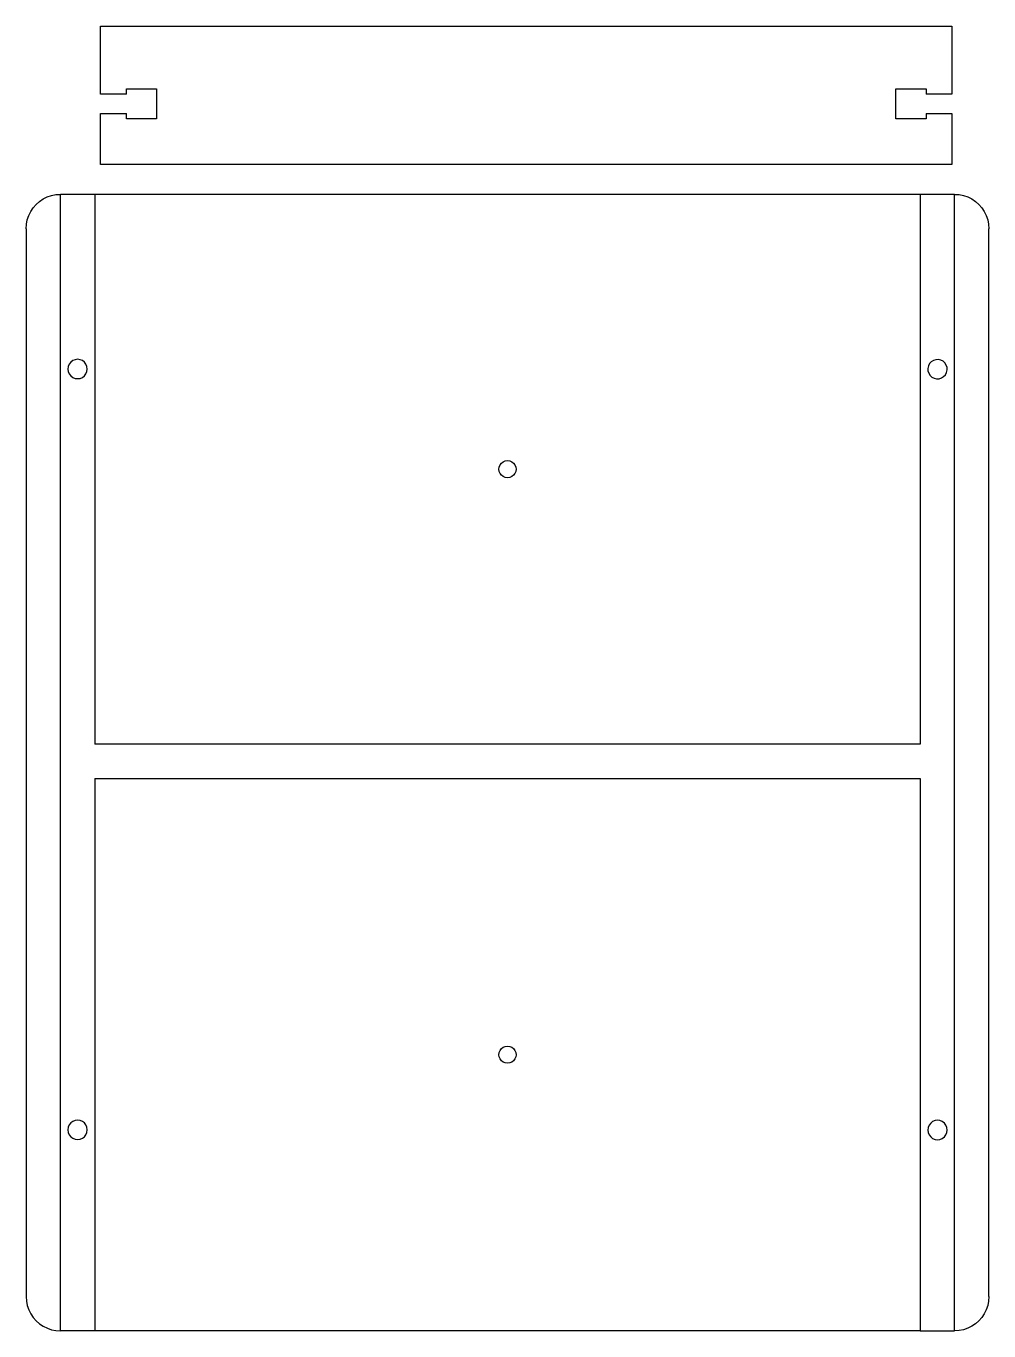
# Model space of a CAD drawing. Extents: x -20.1 to 20.1, y -9.6 to 9.6.
# Drawn here: x -20.08 to -6.06, y -9.6 to 9.38 of the extents above; entities that cross this region are included whole.
import ezdxf

# ---------------------------------------------------------------- set-up
doc = ezdxf.new("R2010")
doc.units = 0
doc.header["$MEASUREMENT"] = 0
doc.layers.get('0').update_dxf_attribs({"linetype": 'CONTINUOUS'})

msp = doc.modelspace()

# ---------------------------------------------------------------- linework, layer by layer
for p, q in [((-18.996, 9.384), (-6.605, 9.384)), ((-18.996, 8.392), (-18.996, 9.384)), ((-6.605, 9.384), (-6.605, 8.392)), ((-18.621, 8.392), (-18.996, 8.392)), ((-18.621, 8.392), (-18.621, 8.47)), ((-18.621, 8.47), (-18.183, 8.47)), ((-18.183, 8.47), (-18.183, 8.033)), ((-7.417, 8.47), (-6.98, 8.47)), ((-7.417, 8.033), (-7.417, 8.47)), ((-6.98, 8.47), (-6.98, 8.392)), ((-6.605, 8.392), (-6.98, 8.392)), ((-18.995, 7.369), (-18.996, 8.111)), ((-18.996, 8.111), (-18.621, 8.111)), ((-18.621, 8.033), (-18.621, 8.111)), ((-18.183, 8.033), (-18.621, 8.033)), ((-6.98, 8.033), (-7.417, 8.033)), ((-6.98, 8.111), (-6.605, 8.111)), ((-6.98, 8.111), (-6.98, 8.033)), ((-6.605, 8.111), (-6.605, 7.369)), ((-6.605, 7.369), (-18.995, 7.369)), ((-19.885, 6.833), (-19.83, 6.869)), ((-19.83, 6.869), (-19.772, 6.898)), ((-19.772, 6.898), (-19.71, 6.919)), ((-19.71, 6.919), (-19.646, 6.932)), ((-19.646, 6.932), (-19.58, 6.936)), ((-19.08, 6.936), (-19.58, 6.936)), ((-19.58, -9.604), (-19.58, 6.936)), ((-7.065, 6.936), (-19.08, 6.936)), ((-19.08, 6.936), (-19.08, -1.064)), ((-6.565, 6.936), (-7.065, 6.936)), ((-7.065, 6.936), (-7.065, -1.064)), ((-6.565, 6.936), (-6.499, 6.932)), ((-6.564, -9.604), (-6.565, 6.936)), ((-6.499, 6.932), (-6.435, 6.919)), ((-6.435, 6.919), (-6.373, 6.898)), ((-6.373, 6.898), (-6.315, 6.869)), ((-6.315, 6.869), (-6.26, 6.833)), ((-20.042, 6.627), (-20.013, 6.686)), ((-20.013, 6.686), (-19.977, 6.741)), ((-19.977, 6.741), (-19.934, 6.79)), ((-19.934, 6.79), (-19.885, 6.833)), ((-6.26, 6.833), (-6.211, 6.79)), ((-6.211, 6.79), (-6.168, 6.741)), ((-6.168, 6.741), (-6.132, 6.686)), ((-6.132, 6.686), (-6.103, 6.627)), ((-20.08, 6.436), (-20.076, 6.501)), ((-20.076, 6.501), (-20.063, 6.566)), ((-20.063, 6.566), (-20.042, 6.627)), ((-6.103, 6.627), (-6.082, 6.566)), ((-6.082, 6.566), (-6.069, 6.501)), ((-6.069, 6.501), (-6.065, 6.436)), ((-20.08, 6.436), (-20.08, -9.104)), ((-6.064, -9.104), (-6.065, 6.436)), ((-19.466, 4.431), (-19.471, 4.394)), ((-19.471, 4.394), (-19.466, 4.358)), ((-19.452, 4.465), (-19.466, 4.431)), ((-19.43, 4.494), (-19.452, 4.465)), ((-19.401, 4.516), (-19.43, 4.494)), ((-19.367, 4.53), (-19.401, 4.516)), ((-19.33, 4.535), (-19.367, 4.53)), ((-19.294, 4.53), (-19.33, 4.535)), ((-19.26, 4.516), (-19.294, 4.53)), ((-19.231, 4.494), (-19.26, 4.516)), ((-19.209, 4.465), (-19.231, 4.494)), ((-19.195, 4.431), (-19.209, 4.465)), ((-19.19, 4.394), (-19.195, 4.431)), ((-19.195, 4.358), (-19.19, 4.394)), ((-6.945, 4.44), (-6.953, 4.404)), ((-6.953, 4.404), (-6.951, 4.367)), ((-6.951, 4.367), (-6.94, 4.332)), ((-6.928, 4.472), (-6.945, 4.44)), ((-6.903, 4.5), (-6.928, 4.472)), ((-6.872, 4.519), (-6.903, 4.5)), ((-6.837, 4.53), (-6.872, 4.519)), ((-6.801, 4.532), (-6.837, 4.53)), ((-6.765, 4.524), (-6.801, 4.532)), ((-6.732, 4.507), (-6.765, 4.524)), ((-6.705, 4.482), (-6.732, 4.507)), ((-6.685, 4.451), (-6.705, 4.482)), ((-6.674, 4.416), (-6.685, 4.451)), ((-6.681, 4.344), (-6.673, 4.38)), ((-6.673, 4.38), (-6.674, 4.416)), ((-19.466, 4.358), (-19.452, 4.324)), ((-19.452, 4.324), (-19.43, 4.295)), ((-19.43, 4.295), (-19.401, 4.273)), ((-19.401, 4.273), (-19.367, 4.258)), ((-19.367, 4.258), (-19.33, 4.254)), ((-19.33, 4.254), (-19.294, 4.258)), ((-19.294, 4.258), (-19.26, 4.273)), ((-19.26, 4.273), (-19.231, 4.295)), ((-19.231, 4.295), (-19.209, 4.324)), ((-19.209, 4.324), (-19.195, 4.358)), ((-6.94, 4.332), (-6.921, 4.301)), ((-6.921, 4.301), (-6.894, 4.277)), ((-6.894, 4.277), (-6.861, 4.26)), ((-6.861, 4.26), (-6.825, 4.252)), ((-6.825, 4.252), (-6.788, 4.253)), ((-6.788, 4.253), (-6.753, 4.264)), ((-6.753, 4.264), (-6.723, 4.284)), ((-6.723, 4.284), (-6.698, 4.311)), ((-6.698, 4.311), (-6.681, 4.344)), ((-13.161, 3.025), (-13.135, 3.044)), ((-13.135, 3.044), (-13.105, 3.057)), ((-13.105, 3.057), (-13.073, 3.061)), ((-13.073, 3.061), (-13.04, 3.057)), ((-13.04, 3.057), (-13.01, 3.044)), ((-13.01, 3.044), (-12.984, 3.025)), ((-13.198, 2.936), (-13.193, 2.968)), ((-13.193, 2.904), (-13.198, 2.936)), ((-13.193, 2.968), (-13.181, 2.999)), ((-13.181, 2.874), (-13.193, 2.904)), ((-13.181, 2.999), (-13.161, 3.025)), ((-13.161, 2.848), (-13.181, 2.874)), ((-12.984, 3.025), (-12.964, 2.999)), ((-12.964, 2.874), (-12.984, 2.848)), ((-12.964, 2.999), (-12.952, 2.968)), ((-12.952, 2.904), (-12.964, 2.874)), ((-12.952, 2.968), (-12.948, 2.936)), ((-12.948, 2.936), (-12.952, 2.904)), ((-13.135, 2.828), (-13.161, 2.848)), ((-13.105, 2.815), (-13.135, 2.828)), ((-13.073, 2.811), (-13.105, 2.815)), ((-13.04, 2.815), (-13.073, 2.811)), ((-13.01, 2.828), (-13.04, 2.815)), ((-12.984, 2.848), (-13.01, 2.828)), ((-7.065, -1.064), (-19.08, -1.064)), ((-19.08, -1.564), (-19.08, -9.604)), ((-19.08, -1.564), (-7.065, -1.564)), ((-7.065, -1.564), (-7.065, -9.604)), ((-13.181, -5.521), (-13.161, -5.495)), ((-13.161, -5.495), (-13.135, -5.475)), ((-13.135, -5.475), (-13.105, -5.463)), ((-13.105, -5.463), (-13.073, -5.459)), ((-13.073, -5.459), (-13.04, -5.463)), ((-13.04, -5.463), (-13.01, -5.475)), ((-13.01, -5.475), (-12.984, -5.495)), ((-12.984, -5.495), (-12.964, -5.521)), ((-13.198, -5.584), (-13.193, -5.551)), ((-13.193, -5.616), (-13.198, -5.584)), ((-13.193, -5.551), (-13.181, -5.521)), ((-13.181, -5.646), (-13.193, -5.616)), ((-13.161, -5.672), (-13.181, -5.646)), ((-13.135, -5.692), (-13.161, -5.672)), ((-13.105, -5.704), (-13.135, -5.692)), ((-13.01, -5.692), (-13.04, -5.704)), ((-12.984, -5.672), (-13.01, -5.692)), ((-12.964, -5.646), (-12.984, -5.672)), ((-12.964, -5.521), (-12.952, -5.551)), ((-12.952, -5.616), (-12.964, -5.646)), ((-12.952, -5.551), (-12.948, -5.584)), ((-12.948, -5.584), (-12.952, -5.616)), ((-13.073, -5.709), (-13.105, -5.704)), ((-13.04, -5.704), (-13.073, -5.709)), ((-19.466, -6.641), (-19.471, -6.678)), ((-19.452, -6.607), (-19.466, -6.641)), ((-19.43, -6.578), (-19.452, -6.607)), ((-19.401, -6.556), (-19.43, -6.578)), ((-19.367, -6.542), (-19.401, -6.556)), ((-19.33, -6.537), (-19.367, -6.542)), ((-19.294, -6.542), (-19.33, -6.537)), ((-19.26, -6.556), (-19.294, -6.542)), ((-19.231, -6.578), (-19.26, -6.556)), ((-19.209, -6.607), (-19.231, -6.578)), ((-19.195, -6.641), (-19.209, -6.607)), ((-19.19, -6.678), (-19.195, -6.641)), ((-6.949, -6.644), (-6.954, -6.68)), ((-6.935, -6.61), (-6.949, -6.644)), ((-6.912, -6.581), (-6.935, -6.61)), ((-6.883, -6.558), (-6.912, -6.581)), ((-6.849, -6.544), (-6.883, -6.558)), ((-6.813, -6.539), (-6.849, -6.544)), ((-6.777, -6.544), (-6.813, -6.539)), ((-6.743, -6.558), (-6.777, -6.544)), ((-6.713, -6.581), (-6.743, -6.558)), ((-6.691, -6.61), (-6.713, -6.581)), ((-6.677, -6.644), (-6.691, -6.61)), ((-6.672, -6.68), (-6.677, -6.644)), ((-19.471, -6.678), (-19.466, -6.714)), ((-19.466, -6.714), (-19.452, -6.748)), ((-19.452, -6.748), (-19.43, -6.777)), ((-19.43, -6.777), (-19.401, -6.799)), ((-19.401, -6.799), (-19.367, -6.813)), ((-19.367, -6.813), (-19.33, -6.818)), ((-19.33, -6.818), (-19.294, -6.813)), ((-19.294, -6.813), (-19.26, -6.799)), ((-19.26, -6.799), (-19.231, -6.777)), ((-19.231, -6.777), (-19.209, -6.748)), ((-19.209, -6.748), (-19.195, -6.714)), ((-19.195, -6.714), (-19.19, -6.678)), ((-6.954, -6.68), (-6.949, -6.716)), ((-6.949, -6.716), (-6.935, -6.75)), ((-6.935, -6.75), (-6.912, -6.78)), ((-6.912, -6.78), (-6.883, -6.802)), ((-6.883, -6.802), (-6.849, -6.816)), ((-6.849, -6.816), (-6.813, -6.821)), ((-6.813, -6.821), (-6.777, -6.816)), ((-6.777, -6.816), (-6.743, -6.802)), ((-6.743, -6.802), (-6.713, -6.78)), ((-6.713, -6.78), (-6.691, -6.75)), ((-6.691, -6.75), (-6.677, -6.716)), ((-6.677, -6.716), (-6.672, -6.68)), ((-20.08, -9.104), (-20.076, -9.169)), ((-6.064, -9.104), (-6.068, -9.169)), ((-20.076, -9.169), (-20.063, -9.233)), ((-20.063, -9.233), (-20.042, -9.295)), ((-20.042, -9.295), (-20.013, -9.354)), ((-6.102, -9.295), (-6.131, -9.354)), ((-6.081, -9.233), (-6.102, -9.295)), ((-6.068, -9.169), (-6.081, -9.233)), ((-20.013, -9.354), (-19.976, -9.408)), ((-19.976, -9.408), (-19.933, -9.457)), ((-19.933, -9.457), (-19.884, -9.5)), ((-6.211, -9.457), (-6.26, -9.5)), ((-6.167, -9.408), (-6.211, -9.457)), ((-6.131, -9.354), (-6.167, -9.408)), ((-19.884, -9.5), (-19.83, -9.537)), ((-19.83, -9.537), (-19.771, -9.566)), ((-19.771, -9.566), (-19.709, -9.587)), ((-19.709, -9.587), (-19.645, -9.599)), ((-19.645, -9.599), (-19.58, -9.604)), ((-19.08, -9.604), (-19.58, -9.604)), ((-7.065, -9.604), (-19.08, -9.604)), ((-7.065, -9.604), (-6.564, -9.604)), ((-6.499, -9.599), (-6.564, -9.604)), ((-6.435, -9.587), (-6.499, -9.599)), ((-6.373, -9.566), (-6.435, -9.587)), ((-6.314, -9.537), (-6.373, -9.566)), ((-6.26, -9.5), (-6.314, -9.537))]:
    msp.add_line(p, q)

doc.saveas('drawing.dxf')
